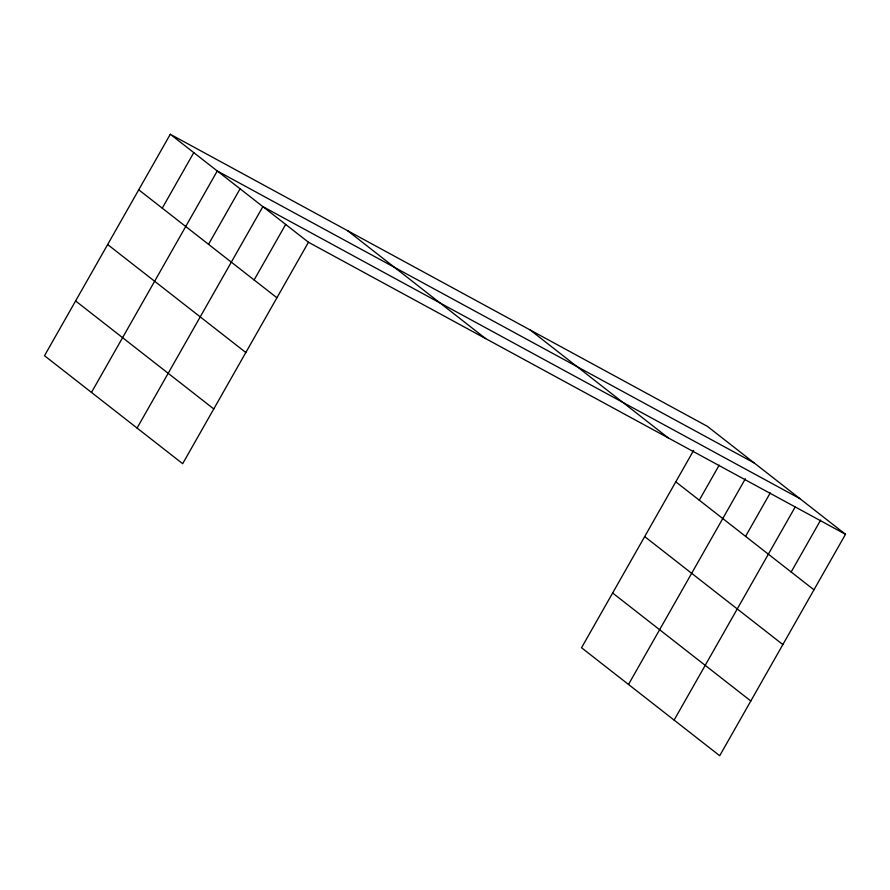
<?xml version="1.0" encoding="UTF-8"?>
<svg xmlns="http://www.w3.org/2000/svg" width="890" height="890" viewBox="0 0 890 890"><rect width="100%" height="100%" fill="white"/><g stroke="black" fill="none" stroke-linecap="round" stroke-linejoin="round"><path stroke-width="1.33" d="M170.29 134.268L44.5 355.711L182.672 463.69L308.463 242.247L170.29 134.268L707.327 426.31L845.5 534.289L719.71 755.732L581.537 647.753L693.61 450.451M162.247 208.149L193.786 152.624M91.481 392.423L217.271 170.98L754.308 463.022M208.527 244.316L240.078 188.791M137.071 428.057L262.873 206.614L799.899 498.656M254.128 279.95L285.668 224.425M699.273 500.191L719.165 465.192M628.507 684.466L745.397 478.72M745.564 536.37L770.251 492.915M674.108 720.099L795.104 507.111M791.165 572.003L820.647 520.094M308.463 242.247L845.5 534.289M530.106 329.934L668.279 437.913M675.788 481.835L813.961 589.814M347.512 230.643L485.684 338.623M644.683 536.592L782.855 644.571M138.751 189.792L276.923 297.772M612.631 592.996L750.804 700.986M107.646 244.539L245.829 352.518M75.605 300.954L213.778 408.933"/></g></svg>
